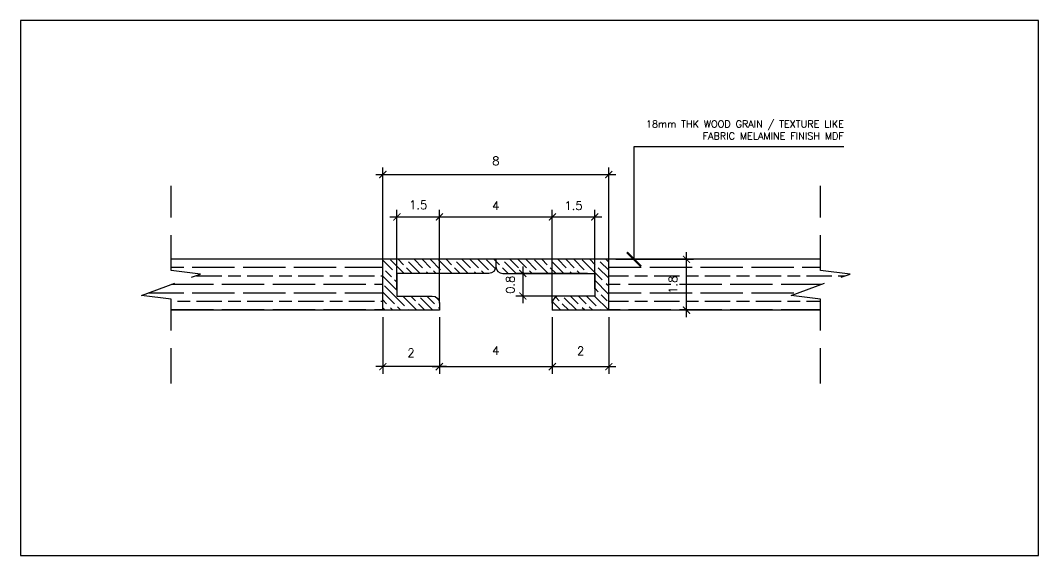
# Model space of a CAD drawing. Header units: centimetres. Extents: x -1287 to 4833, y -4090 to 0.
# Drawn here: x 530.18 to 566.23, y -3744.48 to -3725.52 of the extents above; entities that cross this region are included whole.
import ezdxf

# ---------------------------------------------------------------- set-up
doc = ezdxf.new("R2010")
doc.units = ezdxf.units.CM
doc.header["$LTSCALE"] = 100
doc.header["$MEASUREMENT"] = 0
doc.linetypes.add('DASHDOT', pattern=[1, 0.5, -0.25, 0, -0.25])
doc.linetypes.add('HIDDEN', pattern=[0.375, 0.25, -0.125])
for name, color, linetype in [('CABINET', 4, 'Continuous'), ('DIM IN', 1, 'Continuous'), ('HATCH', 1, 'Continuous'), ('SECTION LINE', 6, 'DASHDOT'), ('TEXT', 3, 'Continuous'), ('WALL SECTION Y-Y FOR XREF$0$TEXT', 3, 'Continuous')]:
    doc.layers.add(name, color=color, linetype=linetype)
doc.styles.add('ROMANS', font='romans')
doc.styles.add('WALL SECTION Y-Y FOR XREF$0$ART', font='arial.ttf')
doc.styles.add('WALL SECTION Y-Y FOR XREF$0$PL18', font='romans.shx', dxfattribs={"height": 18})
doc.dimstyles.new('AS-17-100', dxfattribs={"dimtxt": 10, "dimasz": 5, "dimexe": 10, "dimexo": 10, "dimgap": 6, "dimtad": 1, "dimtoh": 1, "dimdec": 0, "dimdsep": 46, "dimtxsty": 'ROMANS', "dimblk1": 'ARCHTICK', "dimblk2": 'ARCHTICK', "dimsah": 1, "dimcen": 25, "dimdle": 10, "dimclrd": 1, "dimclre": 1, "dimclrt": 2, "dimadec": 0, "dimazin": 0, "dimtfac": 1, "dimtdec": 0, "dimtofl": 0, "dimtmove": 2, "dimatfit": 3, "dimldrblk": 'ARCHTICK', "dimfxl": 1, "dimtolj": 1, "dimtzin": 0, "dimarcsym": 0})
doc.dimstyles.new('WALL SECTION Y-Y FOR XREF$0$18-MH-100', dxfattribs={"dimtxt": 18, "dimasz": 12, "dimexe": 15, "dimexo": 15, "dimgap": 6, "dimtad": 1, "dimtoh": 1, "dimdec": 0, "dimzin": 0, "dimdsep": 46, "dimtxsty": 'WALL SECTION Y-Y FOR XREF$0$PL18', "dimblk1": 'WALL SECTION Y-Y FOR XREF$0$_ARCHTICK', "dimblk2": 'WALL SECTION Y-Y FOR XREF$0$_ARCHTICK', "dimsah": 1, "dimcen": 25, "dimdle": 15, "dimclrd": 1, "dimclre": 1, "dimclrt": 2, "dimadec": 0, "dimazin": 0, "dimtfac": 1, "dimtdec": 0, "dimtmove": 2, "dimatfit": 3, "dimldrblk": 'WALL SECTION Y-Y FOR XREF$0$_ARCHTICK', "dimfxl": 1, "dimtolj": 1, "dimtzin": 0, "dimarcsym": 0})
pattern_1 = [(135, (-1.191871187296783, -133.9776691982424), (0.4242640687119286, 0.4242640687119286), [1, -0.2]), (135, (-0.9090284748221644, -133.9776691982424), (0.4242640687119286, 0.4242640687119286), [0.6000000000000001, -0.15, 0.3, -0.15]), (135, (-0.5554750842288905, -134.0483798763612), (0.4242640687119286, 0.4242640687119286), [1, -0.2])]
pattern_2 = [(180, (-1.191871187296783, -133.9776691982424), (1.102182119232618e-16, 0.8999999999999999), [1.5, -0.3]), (180, (-0.8918711872967835, -133.6776691982423), (1.102182119232618e-16, 0.8999999999999999), [0.8999999999999999, -0.225, 0.45, -0.225]), (180, (-0.4418711872967833, -133.3776691982425), (1.102182119232618e-16, 0.8999999999999999), [1.5, -0.3])]

# ---------------------------------------------------------------- blocks, each defined once
blk = doc.blocks.new('_ARCHTICK')
at = {"color": 0, "linetype": 'ByBlock', "const_width": 0.15}
blk.add_lwpolyline([(-0.5, -0.5), (0.5, 0.5)], dxfattribs=at)
blk = doc.blocks.new('*D347')
at = {"layer": 'Defpoints', "color": 0, "transparency": 16777216}
for p in [(543.008891355966, -3735.783652073587), (545.008891355966, -3735.783652073587), (543.008891355966, -3737.783652073587)]:
    blk.add_point(p, dxfattribs=at)
at = {"layer": 'DIM IN', "color": 1, "lineweight": -2, "transparency": 16777216}
for p, q in [((543.008891355966, -3736.033652073587), (543.008891355966, -3738.033652073587)), ((545.008891355966, -3736.033652073587), (545.008891355966, -3738.033652073587)), ((545.258891355966, -3737.783652073587), (542.758891355966, -3737.783652073587))]:
    blk.add_line(p, q, dxfattribs=at)
at = {"layer": 'DIM IN', "color": 1, "lineweight": -2, "transparency": 16777216, "xscale": 0.25, "yscale": 0.25, "zscale": 0.25, "rotation": 180}
blk.add_blockref('_ARCHTICK', (543.008891355966, -3737.783652073587), dxfattribs=at)
at = {"layer": 'DIM IN', "color": 1, "lineweight": -2, "transparency": 16777216, "xscale": 0.25, "yscale": 0.25, "zscale": 0.25}
blk.add_blockref('_ARCHTICK', (545.008891355966, -3737.783652073587), dxfattribs=at)
at = {"layer": 'DIM IN', "color": 2, "transparency": 16777216, "insert": (544.008891355966, -3737.294074088356), "char_height": 0.3, "attachment_point": 5, "style": 'ROMANS'}
blk.add_mtext('\\A1;2', dxfattribs=at)
blk = doc.blocks.new('*D348')
at = {"layer": 'Defpoints', "color": 0, "transparency": 16777216}
for p in [(549.0088913559645, -3735.783652073587), (551.0088913559645, -3735.783652073587), (551.0088913559645, -3737.783652073587)]:
    blk.add_point(p, dxfattribs=at)
at = {"layer": 'DIM IN', "color": 1, "lineweight": -2, "transparency": 16777216}
for p, q in [((549.0088913559645, -3736.033652073587), (549.0088913559645, -3738.033652073587)), ((551.0088913559645, -3736.033652073587), (551.0088913559645, -3738.033652073587)), ((548.7588913559645, -3737.783652073587), (551.2588913559645, -3737.783652073587))]:
    blk.add_line(p, q, dxfattribs=at)
at = {"layer": 'DIM IN', "color": 1, "lineweight": -2, "transparency": 16777216, "xscale": 0.25, "yscale": 0.25, "zscale": 0.25, "rotation": 180}
blk.add_blockref('_ARCHTICK', (549.0088913559645, -3737.783652073587), dxfattribs=at)
at = {"layer": 'DIM IN', "color": 1, "lineweight": -2, "transparency": 16777216, "xscale": 0.25, "yscale": 0.25, "zscale": 0.25}
blk.add_blockref('_ARCHTICK', (551.0088913559645, -3737.783652073587), dxfattribs=at)
at = {"layer": 'DIM IN', "color": 2, "transparency": 16777216, "insert": (550.0088913559645, -3737.226586654331), "char_height": 0.3, "attachment_point": 5, "style": 'ROMANS'}
blk.add_mtext('\\A1;2', dxfattribs=at)
blk = doc.blocks.new('*D349')
at = {"layer": 'Defpoints', "color": 0, "transparency": 16777216}
for p in [(551.0088913559647, -3733.983652073588), (553.7588959691716, -3733.983652073588), (553.7588959691714, -3735.783652073589)]:
    blk.add_point(p, dxfattribs=at)
at = {"layer": 'DIM IN', "color": 1, "lineweight": -2, "transparency": 16777216}
for p, q in [((553.7588959691716, -3736.033652073589), (553.7588959691716, -3733.733652073588)), ((551.2588913559647, -3733.983652073588), (554.0088959691716, -3733.983652073588))]:
    blk.add_line(p, q, dxfattribs=at)
at = {"layer": 'DIM IN', "color": 1, "lineweight": -2, "transparency": 16777216, "xscale": 0.25, "yscale": 0.25, "zscale": 0.25}
for p, rotation in [((553.7588959691716, -3733.983652073588), 90), ((553.7588959691716, -3735.783652073589), 270)]:
    blk.add_blockref('_ARCHTICK', p, dxfattribs=dict(at, rotation=rotation))
at = {"layer": 'DIM IN', "color": 2, "transparency": 16777216, "insert": (553.2778456064389, -3734.883652073587), "char_height": 0.3, "attachment_point": 5, "rotation": 90, "style": 'ROMANS'}
blk.add_mtext('\\A1;1.8', dxfattribs=at)
blk = doc.blocks.new('*D350')
at = {"layer": 'Defpoints', "color": 0, "transparency": 16777216}
for p in [(545.008891355966, -3735.783652073587, 4.425443698221899), (549.008891355966, -3735.783652073587, 4.425443698221899), (549.008891355966, -3737.783652073587)]:
    blk.add_point(p, dxfattribs=at)
at = {"layer": 'DIM IN', "color": 1, "lineweight": -2, "transparency": 16777216}
for p, q in [((545.008891355966, -3736.033652073587), (545.008891355966, -3738.033652073587)), ((549.008891355966, -3736.033652073587), (549.008891355966, -3738.033652073587)), ((544.758891355966, -3737.783652073587), (549.258891355966, -3737.783652073587))]:
    blk.add_line(p, q, dxfattribs=at)
at = {"layer": 'DIM IN', "color": 1, "lineweight": -2, "transparency": 16777216, "xscale": 0.25, "yscale": 0.25, "zscale": 0.25, "rotation": 180}
blk.add_blockref('_ARCHTICK', (545.008891355966, -3737.783652073587), dxfattribs=at)
at = {"layer": 'DIM IN', "color": 1, "lineweight": -2, "transparency": 16777216, "xscale": 0.25, "yscale": 0.25, "zscale": 0.25}
blk.add_blockref('_ARCHTICK', (549.008891355966, -3737.783652073587), dxfattribs=at)
at = {"layer": 'DIM IN', "color": 2, "transparency": 16777216, "insert": (547.008891355966, -3737.215606196399), "char_height": 0.3, "attachment_point": 5, "style": 'ROMANS'}
blk.add_mtext('\\A1;4', dxfattribs=at)
blk = doc.blocks.new('*D351')
at = {"layer": 'Defpoints', "color": 0, "transparency": 16777216}
for p in [(551.0088913559645, -3730.983652073587), (543.008891355966, -3735.783652073587, 4.425443698221899), (551.0088913559645, -3735.783652073587, 4.425443698221899)]:
    blk.add_point(p, dxfattribs=at)
at = {"layer": 'DIM IN', "color": 1, "lineweight": -2, "transparency": 16777216}
for p, q in [((543.008891355966, -3735.533652073587), (543.008891355966, -3730.733652073587)), ((551.0088913559645, -3735.533652073587), (551.0088913559645, -3730.733652073587)), ((542.758891355966, -3730.983652073587), (551.2588913559645, -3730.983652073587))]:
    blk.add_line(p, q, dxfattribs=at)
at = {"layer": 'DIM IN', "color": 1, "lineweight": -2, "transparency": 16777216, "xscale": 0.25, "yscale": 0.25, "zscale": 0.25, "rotation": 180}
blk.add_blockref('_ARCHTICK', (543.008891355966, -3730.983652073587), dxfattribs=at)
at = {"layer": 'DIM IN', "color": 1, "lineweight": -2, "transparency": 16777216, "xscale": 0.25, "yscale": 0.25, "zscale": 0.25}
blk.add_blockref('_ARCHTICK', (551.0088913559645, -3730.983652073587), dxfattribs=at)
at = {"layer": 'DIM IN', "color": 2, "transparency": 16777216, "insert": (547.0088913559653, -3730.499668792356), "char_height": 0.3, "attachment_point": 5, "style": 'ROMANS'}
blk.add_mtext('\\A1;8', dxfattribs=at)
blk = doc.blocks.new('*D352')
at = {"layer": 'Defpoints', "color": 0, "transparency": 16777216}
for p in [(545.008891355966, -3732.483652073587), (543.508891355966, -3735.283652073587, 4.425443698221899), (545.008891355966, -3735.783652073587, 4.425443698221899)]:
    blk.add_point(p, dxfattribs=at)
at = {"layer": 'DIM IN', "color": 1, "lineweight": -2, "transparency": 16777216}
for p, q in [((543.508891355966, -3735.033652073587), (543.508891355966, -3732.233652073587)), ((545.008891355966, -3735.533652073587), (545.008891355966, -3732.233652073587)), ((543.258891355966, -3732.483652073587), (545.258891355966, -3732.483652073587))]:
    blk.add_line(p, q, dxfattribs=at)
at = {"layer": 'DIM IN', "color": 1, "lineweight": -2, "transparency": 16777216, "xscale": 0.25, "yscale": 0.25, "zscale": 0.25, "rotation": 180}
blk.add_blockref('_ARCHTICK', (543.508891355966, -3732.483652073587), dxfattribs=at)
at = {"layer": 'DIM IN', "color": 1, "lineweight": -2, "transparency": 16777216, "xscale": 0.25, "yscale": 0.25, "zscale": 0.25}
blk.add_blockref('_ARCHTICK', (545.008891355966, -3732.483652073587), dxfattribs=at)
at = {"layer": 'DIM IN', "color": 2, "transparency": 16777216, "insert": (544.2588913559658, -3732.057277860175), "char_height": 0.3, "attachment_point": 5, "style": 'ROMANS'}
blk.add_mtext('\\A1;1.5', dxfattribs=at)
blk = doc.blocks.new('*D353')
at = {"layer": 'Defpoints', "color": 0, "transparency": 16777216}
for p in [(549.0088913559645, -3732.483652073587), (545.008891355966, -3735.783652073587, 4.425443698221899), (549.0088913559645, -3735.783652073587, 4.425443698221899)]:
    blk.add_point(p, dxfattribs=at)
at = {"layer": 'DIM IN', "color": 1, "lineweight": -2, "transparency": 16777216}
for p, q in [((545.008891355966, -3735.533652073587), (545.008891355966, -3732.233652073587)), ((549.0088913559645, -3735.533652073587), (549.0088913559645, -3732.233652073587)), ((544.758891355966, -3732.483652073587), (549.2588913559645, -3732.483652073587))]:
    blk.add_line(p, q, dxfattribs=at)
at = {"layer": 'DIM IN', "color": 1, "lineweight": -2, "transparency": 16777216, "xscale": 0.25, "yscale": 0.25, "zscale": 0.25, "rotation": 180}
blk.add_blockref('_ARCHTICK', (545.008891355966, -3732.483652073587), dxfattribs=at)
at = {"layer": 'DIM IN', "color": 1, "lineweight": -2, "transparency": 16777216, "xscale": 0.25, "yscale": 0.25, "zscale": 0.25}
blk.add_blockref('_ARCHTICK', (549.0088913559645, -3732.483652073587), dxfattribs=at)
at = {"layer": 'DIM IN', "color": 2, "transparency": 16777216, "insert": (547.0088913559653, -3732.083652073587), "char_height": 0.3, "attachment_point": 5, "style": 'ROMANS'}
blk.add_mtext('\\A1;4', dxfattribs=at)
blk = doc.blocks.new('*D354')
at = {"layer": 'Defpoints', "color": 0, "transparency": 16777216}
for p in [(550.5088913559645, -3732.483652073587), (550.5088913559645, -3735.283652073587, 4.425443698221899), (549.0088913559645, -3735.783652073587, 4.425443698221899)]:
    blk.add_point(p, dxfattribs=at)
at = {"layer": 'DIM IN', "color": 1, "lineweight": -2, "transparency": 16777216}
for p, q in [((549.0088913559645, -3735.533652073587), (549.0088913559645, -3732.233652073587)), ((550.5088913559645, -3735.033652073587), (550.5088913559645, -3732.233652073587)), ((548.7588913559645, -3732.483652073587), (550.7588913559645, -3732.483652073587))]:
    blk.add_line(p, q, dxfattribs=at)
at = {"layer": 'DIM IN', "color": 1, "lineweight": -2, "transparency": 16777216, "xscale": 0.25, "yscale": 0.25, "zscale": 0.25, "rotation": 180}
blk.add_blockref('_ARCHTICK', (549.0088913559645, -3732.483652073587), dxfattribs=at)
at = {"layer": 'DIM IN', "color": 1, "lineweight": -2, "transparency": 16777216, "xscale": 0.25, "yscale": 0.25, "zscale": 0.25}
blk.add_blockref('_ARCHTICK', (550.5088913559645, -3732.483652073587), dxfattribs=at)
at = {"layer": 'DIM IN', "color": 2, "transparency": 16777216, "insert": (549.7588913559645, -3732.083652073587), "char_height": 0.3, "attachment_point": 5, "style": 'ROMANS'}
blk.add_mtext('\\A1;1.5', dxfattribs=at)
blk = doc.blocks.new('*D355')
at = {"layer": 'Defpoints', "color": 0, "transparency": 16777216}
for p in [(550.5088913559647, -3734.483652073588, 4.425443698221899), (547.9644687050809, -3735.283652073589), (550.5088913559647, -3735.283652073589, 4.425443698221899)]:
    blk.add_point(p, dxfattribs=at)
at = {"layer": 'DIM IN', "color": 1, "lineweight": -2, "transparency": 16777216}
for p, q in [((547.9644687050809, -3734.233652073588), (547.9644687050809, -3735.533652073589)), ((550.2588913559647, -3734.483652073588), (547.7144687050809, -3734.483652073588)), ((550.2588913559647, -3735.283652073589), (547.7144687050809, -3735.283652073589))]:
    blk.add_line(p, q, dxfattribs=at)
at = {"layer": 'DIM IN', "color": 1, "lineweight": -2, "transparency": 16777216, "xscale": 0.25, "yscale": 0.25, "zscale": 0.25}
for p, rotation in [((547.9644687050809, -3734.483652073588), 90), ((547.9644687050809, -3735.283652073589), 270)]:
    blk.add_blockref('_ARCHTICK', p, dxfattribs=dict(at, rotation=rotation))
at = {"layer": 'DIM IN', "color": 2, "transparency": 16777216, "insert": (547.5228220937406, -3734.883652073587), "char_height": 0.3, "attachment_point": 5, "rotation": 90, "style": 'ROMANS'}
blk.add_mtext('\\A1;0.8', dxfattribs=at)
blk = doc.blocks.new('WALL SECTION Y-Y FOR XREF$0$_ARCHTICK')
at = {"color": 0, "linetype": 'ByBlock', "const_width": 0.15}
blk.add_lwpolyline([(-0.5, -0.5), (0.5, 0.5)], dxfattribs=at)

msp = doc.modelspace()

# ---------------------------------------------------------------- hatches: boundary and pattern name
at = {"layer": 'HATCH'}
h = msp.add_hatch(dxfattribs=at)
h.set_pattern_fill('GOST_WOOD', color=256, scale=0.15, angle=90)
h.set_pattern_definition(pattern_2)
h.paths.add_polyline_path([(543.008891355966, -3733.983652073587), (535.508882205591, -3733.983652073587), (535.5088821295543, -3734.37690212139), (536.548458832472, -3734.505277097488), (534.4693054266365, -3735.262027049685), (535.5088821295543, -3735.390402025784), (535.5088821295543, -3735.783652073587), (543.008891355966, -3735.783652073587)])
h = msp.add_hatch(dxfattribs=at)
h.set_pattern_fill('GOST_WOOD', color=256, scale=0.1, angle=45)
h.set_pattern_definition(pattern_1)
h.paths.add_polyline_path([(545.008891355966, -3735.533652073587, 0.4142135623730955), (544.758891355966, -3735.283652073587), (543.508891355966, -3735.283652073587), (543.508891355966, -3734.483652073587), (546.7588913559669, -3734.483652073587, 0.4142135623730951), (547.0088913559669, -3734.233652073587), (547.0088913559669, -3733.983652073587), (543.008891355966, -3733.983652073587), (543.008891355966, -3735.783652073587), (545.008891355966, -3735.783652073587)])
h = msp.add_hatch(dxfattribs=at)
h.set_pattern_fill('GOST_WOOD', color=256, scale=0.1, angle=45)
h.set_pattern_definition(pattern_1)
h.paths.add_polyline_path([(551.0088913559645, -3733.983652073587), (547.0088913559653, -3733.983652073587), (547.0088913559653, -3734.233652073587, 0.4142135623730951), (547.2588913559653, -3734.483652073587), (550.5088913559645, -3734.483652073587), (550.5088913559645, -3735.283652073587), (549.2588913559645, -3735.283652073587, 0.4142135623730951), (549.0088913559645, -3735.533652073587), (549.0088913559645, -3735.783652073587), (551.0088913559645, -3735.783652073587)])
h = msp.add_hatch(dxfattribs=at)
h.set_pattern_fill('GOST_WOOD', color=256, scale=0.15, angle=90)
h.set_pattern_definition(pattern_2)
h.paths.add_polyline_path([(559.5484772852939, -3734.505277097488), (558.5089005823762, -3734.37690212139), (558.5089006584129, -3733.983652073587), (551.0088913559645, -3733.983652073587), (551.0088913559645, -3735.783652073587), (558.5089005823762, -3735.783652073587), (558.5089005823762, -3735.390402025784), (557.4693238794584, -3735.262027049685)])

# ---------------------------------------------------------------- linework, layer by layer
at = {"layer": 'CABINET'}
for p, q in [((547.0088913559669, -3733.983652073587), (535.5088821295543, -3733.983652073587)), ((543.008891355966, -3735.783652073587), (543.008891355966, -3733.983652073587)), ((558.5089005823762, -3733.983652073587), (547.0088913559653, -3733.983652073587)), ((551.0088913559645, -3735.783652073587), (551.0088913559645, -3733.983652073587)), ((545.008891355966, -3735.783652073587), (535.5088821295543, -3735.783652073587)), ((558.5089005823762, -3735.783652073587), (549.008891355966, -3735.783652073587))]:
    msp.add_line(p, q, dxfattribs=at)
for points in [[(547.0088913559669, -3733.983652073587), (547.0088913559669, -3734.233652073587, -0.414213562373095), (546.7588913559669, -3734.483652073587), (543.508891355966, -3734.483652073587), (543.508891355966, -3735.283652073587), (544.758891355966, -3735.283652073587, -0.414213562373095), (545.008891355966, -3735.533652073587), (545.008891355966, -3735.783652073587)], [(547.0088913559653, -3733.983652073587), (547.0088913559653, -3734.233652073587, 0.414213562373095), (547.2588913559653, -3734.483652073587), (550.5088913559645, -3734.483652073587), (550.5088913559645, -3735.283652073587), (549.2588913559645, -3735.283652073587, 0.414213562373095), (549.0088913559645, -3735.533652073587), (549.0088913559645, -3735.783652073587)]]:
    msp.add_lwpolyline(points, format="xyb", dxfattribs=at)
at = {"layer": 'Defpoints'}
msp.add_lwpolyline([(566.2259768115548, -3725.524424878049), (530.1755482749694, -3725.524424878049), (530.1755482749694, -3744.475575121951), (566.2259768115548, -3744.475575121951)], close=True, dxfattribs=at)
at = {"layer": 'SECTION LINE', "color": 1, "linetype": 'HIDDEN', "ltscale": 0.05}
for points in [[(535.5088821295543, -3738.383652073586), (535.5088821295543, -3735.390402025784), (534.4693054266365, -3735.262027049685), (536.548458832472, -3734.505277097488), (535.5088821295543, -3734.37690212139), (535.5088827083126, -3731.383652073587)], [(558.5089005823762, -3738.383652073586), (558.5089005823762, -3735.390402025784), (557.4693238794584, -3735.262027049685), (559.5484772852939, -3734.505277097488), (558.5089005823762, -3734.37690212139), (558.5089011611345, -3731.383652073587)]]:
    msp.add_lwpolyline(points, dxfattribs=at)

# ---------------------------------------------------------------- texts
at = {"layer": 'TEXT', "insert": (559.3317123246798, -3729.072755946785, -4.425443698221899), "char_height": 0.25, "attachment_point": 3, "style": 'ROMANS'}
msp.add_mtext_dynamic_manual_height_columns('18mm THK WOOD GRAIN / TEXTURE LIKE \\PFABRIC MELAMINE FINISH MDF', width=108.9032135798393, gutter_width=100, heights=[0], dxfattribs=at)

# ---------------------------------------------------------------- dimensions: what is measured, and where the dimension line sits
at = {"layer": 'DIM IN'}
for base, p1, p2, picture, middle in [((551.0088913559645, -3730.983652073587, -4.425443698221899), (543.008891355966, -3735.783652073587), (551.0088913559645, -3735.783652073587), '*D351', (547.0088913559653, -3730.499668792356, -4.425443698221899)), ((545.008891355966, -3732.483652073587, -4.425443698221899), (543.508891355966, -3735.283652073587), (545.008891355966, -3735.783652073587), '*D352', (544.2588913559658, -3732.057277860175, -4.425443698221899)), ((543.008891355966, -3737.783652073587), (545.008891355966, -3735.783652073587), (543.008891355966, -3735.783652073587), '*D347', (544.008891355966, -3737.294074088356)), ((549.008891355966, -3737.783652073587, -4.425443698221899), (545.008891355966, -3735.783652073587), (549.008891355966, -3735.783652073587), '*D350', (547.008891355966, -3737.215606196399, -4.425443698221899)), ((551.0088913559645, -3737.783652073587), (549.0088913559645, -3735.783652073587), (551.0088913559645, -3735.783652073587), '*D348', (550.0088913559645, -3737.226586654331))]:
    dim = msp.add_linear_dim(base=base, p1=p1, p2=p2, dimstyle='AS-17-100', override={"dimtxt": 0.3, "dimasz": 0.25, "dimexe": 0.25, "dimexo": 0.25, "dimgap": 0.25, "dimdec": 1, "dimdle": 0.25}, dxfattribs=at)
    dim.commit()
    dim.dimension.update_dxf_attribs({"geometry": picture, "text_midpoint": middle, "dimtype": 160})
for base, p1, p2, picture, middle in [((549.0088913559645, -3732.483652073587, -4.425443698221899), (545.008891355966, -3735.783652073587), (549.0088913559645, -3735.783652073587), '*D353', (547.0088913559653, -3732.083652073587, -4.425443698221899)), ((550.5088913559645, -3732.483652073587, -4.425443698221899), (549.0088913559645, -3735.783652073587), (550.5088913559645, -3735.283652073587), '*D354', (549.7588913559645, -3732.083652073587, -4.425443698221899))]:
    dim = msp.add_linear_dim(base=base, p1=p1, p2=p2, dimstyle='AS-17-100', override={"dimtxt": 0.3, "dimasz": 0.25, "dimexe": 0.25, "dimexo": 0.25, "dimgap": 0.25, "dimdec": 1, "dimdle": 0.25}, dxfattribs=at)
    dim.commit()
    dim.dimension.update_dxf_attribs({"geometry": picture, "text_midpoint": middle})
for base, p1, p2, picture, middle in [((553.7588959691716, -3733.983652073588), (553.7588959691711, -3735.783652073587), (551.0088913559645, -3733.983652073587), '*D349', (553.2778456064389, -3734.883652073587)), ((547.9644687050809, -3735.283652073589, -4.425443698221899), (550.5088913559645, -3734.483652073587), (550.5088913559645, -3735.283652073587), '*D355', (547.5228220937406, -3734.883652073587, -4.425443698221899))]:
    dim = msp.add_linear_dim(base=base, p1=p1, p2=p2, angle=90, dimstyle='AS-17-100', override={"dimtxt": 0.3, "dimasz": 0.25, "dimexe": 0.25, "dimexo": 0.25, "dimgap": 0.25, "dimdec": 1, "dimdle": 0.25}, dxfattribs=at)
    dim.commit()
    dim.dimension.update_dxf_attribs({"geometry": picture, "text_midpoint": middle, "dimtype": 160})

# ---------------------------------------------------------------- leaders
at = {"layer": 'WALL SECTION Y-Y FOR XREF$0$TEXT'}
msp.add_leader([(551.9013468954836, -3733.983652073586, -4.425443698221899), (551.9013468954836, -3729.98496848273, -4.425443698221899), (559.3317123246798, -3729.98496848273, -4.425443698221899)], dimstyle='WALL SECTION Y-Y FOR XREF$0$18-MH-100', override={"dimasz": 0.5, "dimtad": 0, "dimtxsty": 'WALL SECTION Y-Y FOR XREF$0$ART'}, dxfattribs=at)

doc.saveas('drawing.dxf')
